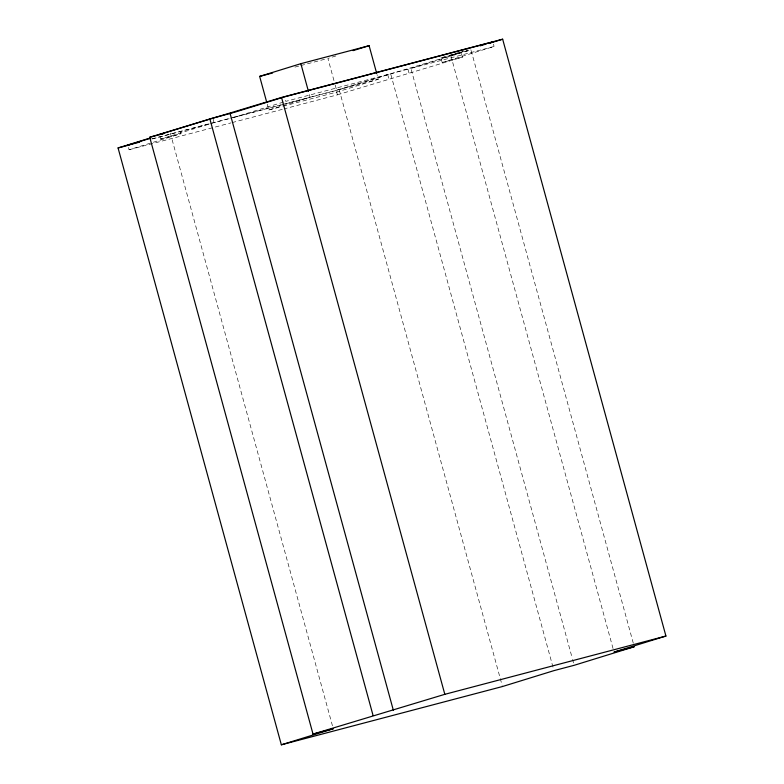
<?xml version="1.0" encoding="UTF-8"?>
<svg xmlns="http://www.w3.org/2000/svg" width="784" height="784" viewBox="0 0 784 784"><rect width="100%" height="100%" fill="white"/><g stroke="black" fill="none" stroke-linecap="round" stroke-linejoin="round"><path stroke-width="0.59" stroke-dasharray="3.92 2.94" d="M335.915 55.938L327.908 58.418L334.866 83.878M160.142 136.779L160.759 139.042L211.729 123.304M128.478 147.48L129.095 149.744L152.165 142.61M153.321 142.257L181.006 133.711L180.075 130.32M283.436 102.077L234.298 117.247L233.681 114.993M267.256 104.184L268.834 109.976L310.043 97.245L308.778 92.61M337.414 94.844L462.433 57.144L461.198 52.626L336.179 90.327L337.414 94.844L284.151 108.878M462.433 57.144L442.186 62.485L440.951 57.967L464.02 50.842M232.76 117.727L339.178 89.68L390.667 73.784L553.622 669.458M613.049 648.544L450.731 55.233L468.038 49.892M633.296 643.203L470.978 49.902L410.914 68.453L572.251 658.217M282.955 106.252L337.091 91.983L378.3 79.262L377.026 74.627M442.186 62.485L494.106 46.452L493.479 44.188M294.951 67.101L299.664 65.856M300.84 65.552L326.732 58.722M450.731 55.233L470.978 49.902M440.951 57.967L461.198 52.626M494.106 46.452L285.778 101.352L284.847 97.961M151.528 138.984L209.524 123.696M210.71 123.382L281.73 104.674M282.916 104.36L378.3 79.262M152.361 138.915L231.584 118.041M268.834 109.976L281.779 106.555M160.759 139.042L181.006 133.711M129.095 149.744L230.888 122.912M232.074 122.598L282.965 109.192M572.575 659.403L573.545 662.941M407.905 69.09L409.15 73.608M387.659 74.421L388.903 78.939M339.178 89.68L502.132 685.353M335.189 85.035L337.091 91.983M213.121 119.197L214.052 122.588M170.314 133.104L332.622 726.405"/><path stroke-width="1.18" d="M266.619 101.871L259.651 76.401L300.86 63.671L369.107 45.688L376.712 73.471M353.084 50.637L369.107 45.688M281.348 744.8L333.269 728.767L313.022 734.098L149.734 137.259L281.544 97.471L502.652 39.2L665.93 636.049L614.009 652.082L634.266 646.741L574.192 665.293L553.945 670.634L502.456 686.529L281.348 744.8L118.07 147.951L150.371 137.974M149.773 138.454L127.851 145.216L139.689 142.1M234.23 112.367L284.543 96.834L492.862 41.934L488.256 43.355M480.171 45.854L485.943 44.071M488.804 43.473L502.652 39.2M313.022 734.098L444.822 694.32L665.93 636.049M259.651 76.401L272.597 72.99M233.064 112.729L212.807 118.07L159.524 134.525L164.023 133.339M149.734 137.259L164.366 133.398M118.07 147.951L128.713 145.148M300.86 63.671L308.455 91.454M281.544 97.471L444.822 694.32M230.055 113.366L393.333 710.216M209.808 118.707L373.086 715.547"/></g></svg>
